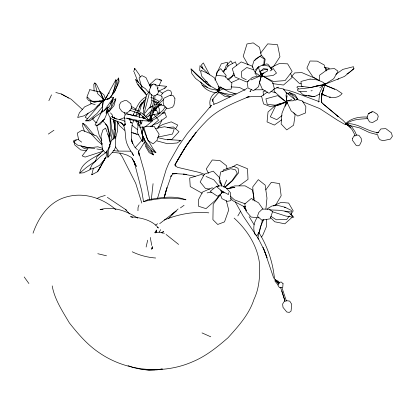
<?xml version="1.0" encoding="UTF-8"?>
<svg xmlns="http://www.w3.org/2000/svg" width="413" height="413" viewBox="0 0 413 413"><rect width="100%" height="100%" fill="white"/><g stroke="black" fill="none" stroke-linecap="round" stroke-linejoin="round"><path stroke-width="0.62" d="M139.604 117.767L139.615 113.477M322.78 103.632L338.17 116.481L322.78 103.632L321.598 102.13L321.624 93.054L321.541 94.319M266.39 219.288L266.359 226.814L262.518 235.823L261.14 236.969M117.452 122.501L117.395 131.38L115.49 138.2M107.907 157.317L108.449 150.642L111.293 140.709L115.769 136.564L115.532 147.348L114.045 150.347L107.907 157.317L107.762 154.555L106.791 150.859M137.952 210.744L138.03 207.605L138.995 204.993M152.469 126.863L152.516 125.046M142.01 130.642L141.927 133.781L145.376 141.38L150.595 147.999L155.928 152.722L151.277 150.957L146.837 145.066L143.28 136.595M159.124 113.162L159.294 108.96L158.04 105.826M319.264 80.509L319.481 75.285L328.072 69.074L334.473 68.584L338.056 71.222L333.704 78.733L325.341 84.035L324.231 83.498M114.401 129.945L114.597 125.469L113.358 119.434M138.432 122.785L137.384 131.05L137.684 133.332L142.454 141.618L142.691 136.145L140.869 128.954L138.432 122.785L138.747 121.613L140.807 123.012M94.128 135.247L85.971 125.361L82.832 123.198L82.662 126.239L84.5 131.36M143.998 118.851L144.106 116.936M144.178 115.655L144.359 112.46L149.697 91.975M217.352 90.096L217.279 91.319L217.259 89.533M107.112 107.907L106.952 110.348L106.151 113.224L110.235 107.669M318.691 102.073L319.724 92.786L322.538 86.771M263.773 65.063L264.248 58.951L259.978 56.302L253.949 60.876L252.255 66.317L254.516 71.439L255.585 72.146M106.151 113.224L106.239 112.088L108.216 107.395M112.997 139.537L113.405 134.586L112.801 129.656M103.173 100.431L102.574 106.642L97.101 113.379L88.723 120.266L85.703 120.849L102.749 100.911M265.879 209.045L266.968 198.142L265.177 185.107L258.301 179.645L252.741 186.924L253.69 199.696L254.955 201.11M109.321 141.091L109.827 136.022L106.75 125.103L102.692 120.725M286.426 101.087L286.952 95.976M151.287 199.907L153.068 183.661M321.526 98.309L322.088 93.436L324.551 86.172M260.711 74.655L260.939 72.796M142.64 117.524L142.805 116.249M143.048 114.339L144.106 106.053L143.998 100.715L141.329 105.47L139.62 111.03M216.577 75.569L217.052 71.908L220.754 68.677L226.164 75.471L225.627 77.195M324.964 83.354L324.814 84.536L325.176 83.416M134.592 69.394L134.741 68.264L139.269 74.717L140.265 77.009M142.134 134.158L143.048 127.266M228.673 192.695L228.415 194.585L221.518 190.796L216.696 186.748L218.487 186.201M286.952 95.563L286.049 101.918L274.34 91.614L273.907 89.032L278.558 87.143M114.38 127.607L114.742 125.067L114.613 120.121M113.905 138.742L115.067 130.596L113.983 122.176L113.281 121.128M264.423 64.345L265.151 59.255L261.429 55.27L255.26 59.281L254.852 60.406M260.887 71.057L263.458 68.604L267.722 69.229L267.474 70.948L264.103 72.92M328.882 69.399L329.073 68.197L324.644 67.52M104.303 100.741L115.862 79.766L114.587 87.571L112.501 94.045L109.404 98.65L107.137 99.579M142.144 120.513L141.545 124.096L140.033 120.126M149.873 119.367C150.533 111.443 154.601 103.751 153.259 95.759L151.091 94.567L148.948 91.211L151.55 85.181L153.806 83.854L155.758 84.964M116.481 80.803L118.655 78.021L117.328 85.14L114.437 92.063L110.302 97.561M155.892 85.945L156.119 84.711L154.854 84.753M149.873 85.832L150.218 83.978M321.51 96.466L322.088 93.436M149.94 85.95L150.291 84.144L155.804 79.089L157.771 79.033L161.566 80.267L158.933 85.919M285.941 105.041L286.565 101.934L277.897 104.344M143.554 108.717L146.465 95.119L149.222 91.717M286.565 92.78L286.013 95.377L286.674 100.953L292.858 100.793L294.939 99.641L292.048 95.186L286.565 92.78L294.939 99.641M114.478 138.056L115.532 133.125L115.537 123.472L115.082 120.544M321.459 97.489L323.358 88.707M139.785 126.006L140.807 121.355M260.252 227.47L257.888 238.089L258.373 239.256M109.063 147.369L109.765 144.225M152.34 248.652L152.624 247.402M155.98 232.436L156.537 229.943M109.171 139.517L110.436 133.92L110.147 118.355L109.786 116.554M102.233 163.434L105.682 157.358L100.168 167.766L97.535 171.725L91.748 174.776L93.426 168.029M146.114 247.041L147.673 240.19M323.756 87.871L322.352 93.844C328.134 97.866 337.101 99.745 342.134 93.544L336.543 89.786L324.458 84.882M152.309 246.773L151.721 249.266L152.33 246.757M155.691 232.436L156.135 230.562M143.703 101.939L143.998 100.715M155.67 232.968L156.279 230.464M164.173 197.873L166.945 187.745M219.566 88.015L218.828 91.056L220.883 87.138M215.018 80.168L216.247 75.28L224.817 76.198L231.92 83.168L231.146 89.167L225.333 89.404L220.759 87.535M261.408 75.398L258.538 86.745L253.592 90.653L248.032 88.015L247.242 81.857L252.431 77.339L259.612 75.785M262.482 219.897L259.627 231.079L256.979 235.709L254.909 234.321C252.885 228.766 253.639 222.659 257.025 217.811M111.267 106.203L112.759 100.374L112.295 100.245M164.116 197.734L165.541 192.236L171.452 175.251M150.513 119.76L154.741 102.992L154.916 95.47L154.725 95.806L157.121 94.536L158.499 92.187L157.038 86.312M89.595 169.95L83.426 172.81L79.699 173.119C81.593 162.516 92.801 158.711 100.757 153.342M115.439 137.813L115.769 136.564M164.276 197.651L166.95 187.801M221.249 193.743L221.735 191.988M112.135 100.488L115.857 98.836L113.931 105.785L108.567 111.918L108.098 110.276M285.326 106.378L286.529 102.13L275.652 105.816L270.314 116.807L276.746 119.682L281.971 115.614M150.409 119.631L149.614 120.085L150.58 116.693M155.763 110.503L157.017 106.972M157.549 198.24L166.191 169.475L168.762 163.264L178.7 145.774L187.497 133.218L211.425 105.341L209.819 107.628L210.491 106.105M133.714 71.748L134.741 68.264M95.424 161.529L96.879 156.801L103.333 150.637M222.803 171.627L223.371 169.867L233.866 166.408L238.074 168.282L238.683 172.686L232.416 180.827L224.775 187.481M149.697 108.036L151.87 101.474L151.571 94.247M325.052 84.83L325.48 83.632M260.624 74.727L261.279 72.915M223.867 71.81L226.257 65.476L230.815 60.897L232.756 63.772M112.501 94.045L116.698 83.219L115.862 79.766M150.652 119.058L154.529 109.832L160.383 102.403L163.636 99.456M133.858 120.266L132.33 123.797L131.324 131.251L131.773 141.225L131.52 139.573M135.892 115.547L137.121 112.697M137.612 111.556L140.559 104.711L142.304 102.398L139.449 107.055L140.559 104.711L146.13 98.573M223.655 187.094L226.665 180.125M102.207 110.994L95.042 124.984L97.303 125.361L100.065 124.37L104.494 119.047L107.989 111.045M134.824 111.562L132.816 115.49M135.319 110.436C137.488 105.01 140.802 99.538 146.14 96.787M48.868 100.715L51.506 94.851M113.498 97.587L109.595 106.28L102.063 112.264L103.183 100.664L111.298 97.184L113.498 97.587L103.9 111.045M114.437 92.063L119.063 81.831L118.655 78.021M33.035 233.2C38.858 216.433 50.159 200.372 68.501 196.423C85.176 192.37 103.317 198.508 115.903 209.711M260.391 226.845L263.793 219.38M157.616 88.743L158.143 87.613M171.447 175.102L170.812 176.475L173.078 173.94L176.847 173.599M368.427 113.642L366.976 117.56L369.542 121.902L372.609 122.522L377.358 119.724L378.241 116.218L377.291 114.282L373.806 111.949L372.252 111.737L368.427 113.642L372.252 111.737M152.805 110.989L155.969 105.449L162.33 98.155L161.746 96.802M250.361 91.015L249.984 91.769L251.362 89.631M89.858 169.232L92.285 164.369L100.648 156.321L106.766 151.922L105.955 157.885L99.466 165.365L93.421 168.504L89.858 169.232L90.901 168.612M105.682 157.358L97.535 171.725L99.105 168.963M149.614 120.085L149.991 119.347M148.726 116.213L150.781 112.351M157.725 128.376L161.736 120.849L161.168 119.693M106.224 152.908L109.047 147.617M223.288 71.908L224.507 69.632L226.52 69.095M109.316 145.366L110.157 143.796L112.171 133.42L110.379 117.493M159.16 232.338L160.626 229.628M125.258 114.747L124.602 115.945L125.087 125.072L125.118 123.683L124.106 126.001L125.211 124.236M115.857 98.836L109.894 110.204L108.567 111.918M153.084 112.393L154.529 109.832M99.729 167.859L100.354 166.754M102.507 109.827L100.643 113.09L93.137 118.108M233.887 73.39L231.724 77.174L228.864 79.58M175.613 128.82L177.755 125.087L171.235 121.845L162.743 124.509L157.895 127.38M153.476 111.753L156.073 107.308M275.59 205.22L281.16 195.767L279.601 183.609L271.341 182.309L265.802 189.851M237.831 215.911L240.634 211.167M162.366 233.123L163.331 231.517M259.127 67.629L258.455 66.834L255.028 72.43L261.465 76.797L262.374 76.828L260.458 74.407L260.128 71.413M144.328 142.413L138.572 151.674L139.191 155.195M170.502 95.702L171.751 93.72L170.775 91.01L168.014 89.967L162.996 92.657L161.369 95.052M133.032 115.836L133.704 114.783L132.945 115.821M225.508 69.709L227.899 65.997L235.441 61.867L236.732 65.77M273.318 66.885L279.952 56.746L277.541 44.697L267.738 43.876L260.489 53.282M104.03 100.829L107.932 94.902M108.64 93.823L109.352 92.749M165.453 106.626L162.954 110.281L157.43 115.186L150.817 119.832M166.79 107.772C163.259 114.04 157.069 118.154 150.673 121.092L150.125 120.756M218.653 92.429L213.345 98.542L212.68 101.515L212.168 98.991L214.104 104.246M110.338 103.725L112.759 100.374M88.175 113.152L85.197 117.23L87.824 118.913M129.899 119.982L130.658 118.944M220.63 194.327L213.18 204.306L212.917 219.67L217.718 224.471L224.527 221.874L228.719 209.954L226.324 200.759M267.268 209.345L268.027 208.338L272.053 205.937L277.81 205.442L285.729 207.388M195.731 132.971L187.528 143.75L174.792 165.133L184.544 148.339L196.175 132.274M289.368 215.989L286.674 219.525L276.338 219.783L270.892 216.329M290.525 214.476L293.22 210.945L288.641 203.062L281.103 202.38L273.375 205.839M102.636 98.769L104.128 99.869L96.358 84.206L94.82 82.941L93.813 84.242L94.112 91.268M145.113 112.95L148.742 108.273L152.929 105.816M288.129 93.916L289.239 92.497L295.15 94.814L297.84 99.357L294.908 100.333M217.501 90.592L220.212 87.205M220.083 194.544L215.385 200.367L206.004 208.653L198.483 206.226L198.612 199.453L202.484 192.102L211.962 187.838L213.211 188.152M221.26 193.088L222.044 192.112M222.339 192.03L220.356 194.42L221.962 198.648L227.305 201.353L230.97 200.62L230.387 192.618L227.367 189.262M263.855 72.729L261.894 75.052L262.307 76.276L267.005 76.24L273.282 75.393L276.504 73.096L272.606 67.701L270.737 68.135M217.496 90.55L220.785 86.792M143.296 138.753L135.237 147.642M108.485 148.19L110.183 146.29M145.417 116.693L151.932 109.987M255.265 70.107L258.455 66.834M103.441 100.023L93.859 109.796L83.953 115.847L77.67 117.483L79.363 112.852L84.613 106.864L91.939 103.467M168.53 218.534L178.111 208.957M325.971 83.323L325.062 84.226L344.457 76.451L353.946 68.682L353.461 66.694L342.795 69.399L335.805 74.417M224.786 187.218L232.111 180.533L237.232 173.14L235.472 169.862L230.717 168.705L220.65 171.973L219.091 180.605L220.454 184.084M275.099 105.697L268.037 111.98L267.056 121.928L274.371 125.072L281.62 119.847M97.303 125.361L104.494 119.047M91.748 174.776L92.45 174.172M319.399 101.314L319.043 101.613L294.392 92.306L287.536 90.163L283.318 89.724M79.699 173.119L86.529 167.389L95.764 160.858M260.928 75.233L263.396 73.215M353.946 68.682L349.099 72.616L346.93 73.906M154.798 109.161L161.612 104.143L158.582 104.21M161.566 232.875L163.445 231.394M171.555 214.481L176.15 211.002L159.676 223.676M239.039 185.881L248.012 179.387L247.521 168.726L236.799 164.395L232.56 167.007M247.227 88.093L245.203 89.549L217.512 102.997L213.273 104.396M180.429 207.894L184.069 205.297M267.516 92.016L261.558 96.208L263.561 103.911L269.885 106.425L278.042 105.475M94.267 117.772L89.771 120.864L85.703 120.849M48.326 134.08L53.943 130.24M227.511 79.394L233.206 75.553L234.481 75.724M155.582 225.09L157.59 223.738M222.886 71.49L224.445 70.463M157.559 137.606L165.69 139.465L181.044 140.399L177.1 142.991L167.533 143.739L157.126 140.947M218.492 91.412L221.6 89.461L223.412 88.857M319.755 87.799L324.685 84.732L308.666 87.85L297.618 89.131L297.649 90.586L299.275 91.665L306.761 91.686M95.997 122.78L97.091 122.103M135.536 115.898L137.508 114.685L140.012 115.124M76.379 140.172L73.473 141.933L77.706 145.18L91.118 148.2L94.861 148.422M337.715 79.384L338.799 78.744M270.102 70.943L272.136 69.74L268.311 64.593L266.937 63.876L262.183 65.135L258.244 67.236L260.908 74.066L263.861 73.215M154.498 104.892L155.546 104.277L157.368 104.236M252.699 200.119L254.274 199.211L252.462 189.98L245.064 185.845L234.734 185.902L229.886 187.481M263.029 73.664L260.877 74.908L261.878 75.693M263.375 73.251L260.66 74.81L260.438 73.612M153.238 108.65L154.911 107.747M156.589 106.848L161.612 104.143M145.861 117.535L150.378 115.139M220.568 194.6L217.455 196.237L210.124 191.327L216.711 186.186L220.501 185.804M106.879 99.342L108.02 98.748M96.993 106.456L98.692 105.604M303.782 95.176L314.438 96.678L319.61 94.066M97.024 198.483L99.848 197.073L105.274 195.385M158.876 91.046L165.215 87.969M270.376 67.717L279.364 63.54L287.624 63.834L292.13 71.449L285.094 80.602L273.396 81.469L263.762 76.648M93.627 102.682L97.855 101.397M87.778 97.329L86.622 97.855L88.774 100.658L96.673 101.712L103.224 101.082M231.337 82.559L238.884 79.141M278.61 105.217L282.012 103.694M265.466 90.674L263.112 91.727L263.458 95.46M248.724 80.902L246.375 81.908L235.059 77.004L232.214 68.754L241.192 61.919L251.662 65.889L252.999 67.278M251.068 79.895L259.865 76.116M217.935 91.696C211.585 93.467 208.395 100.452 210.444 106.575M164.286 220.041C178.266 214.166 193.671 211.296 208.808 212.85M151.499 115.361L153.817 114.416L158.628 120.121L151.494 126.233L144.793 126.714M119.522 119.533L124.034 117.782L125.134 118.443M322.336 85.899L324.639 85.011L316.007 85.909M98.108 105.563L99.848 104.964M102.439 151.411L85.119 157.079L82.187 155.877L88.274 148.004L97.804 146.78L102.512 148.313M245.379 206.293L244.15 206.681L232.87 200.744L230.841 198.385M164.338 88.057L165.53 87.685L166.713 86.327L156.635 85.331M291.692 99.662L286.457 101.19L291.217 110.989L297.799 116.089L305.563 112.935L305.852 106.621L302.404 100.953L296.405 99.306M78.429 139.176L73.721 140.497L74.789 144.984L80.68 149.898L86.797 150.884M235.059 93.586L230.769 94.696L218.57 92.109M125.97 114.045L126.822 113.843L145.231 118.572M153.455 124.396L157.116 123.657L166.465 116.967L164.988 112.832L162.614 112.935M155.19 128.619L164.534 126.739L174.219 128.913L172.495 134.06L161.38 136.373L158.2 136.388M226.278 188.86L234.945 187.197M311.01 90.881L312.223 90.653M226.794 188.777L234.723 187.357M323.616 84.107L324.855 83.896M157.42 369.681L161.782 368.985M162.66 368.969L156.966 369.878L149.01 370.12L140.993 369.361M323.209 84.195L324.427 84.004M207.104 192.876L211.482 192.195M153.579 114.509L159.919 113.58M161.819 113.296L164.988 112.832M367.869 118.562C360.632 119.14 353.28 119.063 346.915 123.296L346.079 123.151C351.933 117.865 359.795 116.683 367.431 117.055M154.41 232.762L159.588 232.127L164.364 233.293M179.196 140.606L181.044 140.399M345.578 123.699C357.539 122.506 366.894 131.525 378.385 132.692L376.63 132.924L378.024 132.681L380.905 128.939L385.809 128.634L391.421 132.847L392.35 136.29L390.43 139.088L383.088 140.709L380.043 139.749L378.354 137.689L377.699 134.767L369.465 132.573L359.816 127.973L346.755 124.736L345.48 123.998M326.26 95.258L324.417 95.429L321.67 93.906M329.166 97.22L330.431 97.112M167.265 127.519L173.512 126.998L178.974 131.695L171.87 139.449L167.404 139.811M267.722 69.229L264.785 69.451L259.968 71.253L260.588 74.397M201.265 67.386L202.37 67.319M150.528 106.988L151.607 106.931M103.059 209.432L100.018 209.572C113.25 206.113 126.703 210.883 137.756 218.157M157.859 113.131L160.234 113.033M149.774 84.902L152.949 84.81M154.989 369.836L148.959 370.017L142.888 369.439M154.09 110.508L156.62 110.436L158.04 113.327M261.326 96.291L252.364 96.461L246.582 97.36L249.189 96.513C233.428 103.183 216.649 109.6 204.951 122.594C192.892 134.834 183.532 149.17 175.288 164.173L175.36 166.454M139.532 127.173L144.953 127.075L152.542 120.963L151.024 116.889M254.842 89.802L263.076 89.76M127.421 118.185L126.445 118.18L137.761 120.348L151.039 121.216M284.283 207.512L285.528 207.522L291.268 210.372L291.408 212.086L279.224 210.284L269.612 209.897M130.973 151.184L117.442 151.081L113.121 150.575M158.06 91.03L159.304 91.046L162.913 93.596M150.306 126.177L154.034 126.244L159.129 134.204L156.93 140.441L153.099 143.853L148.298 140.73M176.836 173.522L172.366 173.398L186.867 174.389L183.372 174.141L195.235 176.299M303.023 86.431L298.062 86.281L296.844 87.236L298.465 88.759M231.094 86.89L239.354 87.355L244.935 90.282M216.861 92.688C210.284 92.538 202.814 88.527 200.728 81.939M218.136 92.76L219.411 92.832L218.023 90.442L210.454 88.924L202.102 85.212M87.489 148.943L84.36 148.665L80.912 145.934L84.722 147.069L88.971 147.73M155.66 258.017C147.56 257.413 139.506 255.332 132.206 251.78M99.414 100.824L103.813 101.252M258.884 217.837L251.135 217.052L246.22 211.379L244.744 204.001L251.326 198.467L258.621 202.881L262.947 209.102M112.403 152.33L121.412 153.3L127.189 155.143L131.597 157.554L136.393 166.429L133.394 160.316M272.497 83.612L283.494 85.037L292.115 77.443L290.576 73.421M101.939 101.004L103.188 101.17M262.183 65.135L268.749 66.049L272.136 69.74M116.409 119.032L112.672 117.287C116.332 119.863 121.154 118.918 124.963 121.329M230.062 97.003L224.672 96.239L217.811 91.552L230.681 96.719M209.752 189.108L205.442 188.467L200.155 181.973L204.461 174.121L213.216 171.142L219.535 177.693L219.845 178.917M203.867 81.444L207.46 82.037M304.335 95.005L303.075 94.794L299.977 91.701M305.599 95.212L306.859 95.424M308.124 95.63L314.438 96.678M96.854 148.959L103.121 150.033M128.092 118.789L138.143 121.814M276.695 87.664L283.669 89.012L286.787 93.761M159.263 79.797L161.566 80.267M284.893 211.497L288.568 212.303L293.855 217.264L285.889 216.071L272.363 211.719M141.065 369.268L133.409 367.58L128.076 365.65M301.268 83.87L299.394 83.421L291.836 76.266L294.645 72.92L301.841 72.595L314.783 78.171L319.259 80.716M97.793 253.711L106.487 255.802M236.205 93.983L229.008 91.862L220.568 87.432L221.802 87.778M147.054 119.037L152.036 120.875M126.822 113.843L134.886 115.934M270.851 91.449L275.791 92.739M55.827 92.502L61.382 93.999L71.175 99.228L82.43 109.502M156.739 94.432L160.755 95.527L162.149 96.838M159.877 104.706L164.007 105.867M95.181 104.675L90.488 103.255L90.06 100.72M132.965 217.496L130.513 216.706C140.678 217.78 151.581 219.577 158.447 227.997L157.281 227.501M131.22 132.434L136.6 134.179M253.85 69.849L246.762 67.526L241.59 71.464L241.75 77.546L246.287 79.797M150.74 97.406L153.708 98.397M324.804 67.675L325.893 68.042L326.951 70.287M151.839 100.545L153.621 101.17M154.808 101.588L158.375 102.837M245.276 203.857L234.46 199.877L230.242 196.041M221.471 185.623L225.446 187.104L226.494 188.602M204.549 174.363L199.871 172.567L177.291 167.26L175.097 164.999M218.162 86.477L220.537 87.391M135.593 120.704L138.469 121.814M132.81 132.692L138.561 134.912M130.56 122.578L131.623 122.991L130.606 122.537L131.086 122.929L129.491 118.794M302.383 101.639L319.781 108.588L337.178 119.992L344.328 124.148L346.393 124.55L345.939 123.451L343.079 120.415L337.462 115.888M129.594 110.199L140.492 113.936M324.737 85.104L334.767 89.322M136.073 112.037L139.351 113.41L147.627 120.694L149.088 121.293C145.732 113.905 138.071 110.705 130.911 108.397M275.734 280.086L276.565 280.67L275.177 279.699L278.186 281.124L279.42 282.518M203.671 175.473L201.312 174.467L189.686 178.044L190.238 186.593L202.179 193.258M206.035 176.48L213.707 179.748L219.05 186.062M136.873 112.429L140.399 113.967M202.024 332.909L210.775 336.801M156.279 101.753L158.432 102.785M150.957 149.883L153.605 154.901L149.207 152.702L145.185 145.789M146.749 94.778L145.717 94.247L143.048 91.113L137.942 84.195M208.808 85.548L209.933 86.131M217.238 89.946L218.363 90.53L207.228 84.237L196.5 74.794L191.028 68.925L191.839 73.555L195.602 78.475L207.579 87.479M154.725 98.939L158.293 100.844L158.799 102.496M319.714 80.845L313.013 76.978L306.905 68.073L310.044 61.016L317.23 61.134L324.097 64.887L326.131 70.943M61.382 93.999L66.281 96.833M67.371 97.463L68.46 98.098M131.375 106.389L136.259 109.28M137.885 110.245L138.974 110.885M278.212 282.28L275.6 280.582L279.472 283.184L274.986 279.988M115.557 118.825L111.66 116.481L112.739 117.147M111.211 118.577C114.928 121.37 120.508 121.148 123.425 125.072L120.581 122.413C125.795 125.805 124.974 132.785 125.722 138.154C126.187 144.731 130.358 150.064 133.513 155.593L132.268 152.629M289.239 92.497L294.154 95.661L297.84 99.357M107.339 197.337L126.641 210.222M145.706 93.147C141.638 89.384 136.863 85.207 135.691 79.59L138.345 82.172M81.671 142.139L78.687 139.899L77.252 133.136L82.017 130.209L96.632 135.991L102.264 143.683M131.943 125.294L137.534 129.625M350.802 127.751L345.97 123.921L346.466 123.342L351.861 126.874L355.211 132.026L356.538 135.35M166.088 234.465L178.617 244.434M217.873 89.951L218.844 90.731L218.611 86.224L214.326 77.721L207.367 73.163L201.136 70.36L200.868 72.497L201.725 76.224L210.532 86.224M99.626 91.309L103.993 94.897L105.501 99.037M102.114 144.648L97.7 140.983L88.841 131.427L82.832 123.198M208.333 85.119L191.028 68.925M124.643 130.302L119.481 125.562L117.013 121.174M154.632 101.758L156.925 103.875M350.844 127.72L347.746 124.814L352.015 129.532L354.24 133.673L354.979 136.135M153.605 154.901L149.367 150.91L144.875 143.703L142.304 136.109M104.128 99.869L97.607 93.653L94.82 82.941M137.415 149.728L134.679 147.08L132.17 142.067L131.525 139.109L132.449 143.378M270.324 217.388L274.743 221.781L284.82 223.815L292.523 216.918L291.196 213.371M148.948 92.894L145.428 88.697L141.571 86.203L141.7 88.645L142.604 89.554M135.691 79.59L140.214 84.154L142.268 87.117M92.156 118.552L96.012 122.713M234.135 218.09C247.372 230.144 257.531 245.957 259.586 264.031C260.045 275.946 259.23 288.444 253.99 299.337C249.147 314.401 238.368 326.26 227.976 337.777C217.253 347.101 206.046 356.151 192.819 361.669C162.996 374.88 126.264 371.39 99.414 352.883C87.479 344.943 78.14 333.993 69.322 322.847C62.477 311.17 54.578 299.446 52.198 285.894M105.315 123.983L107.839 126.61L109.941 135.872M222.447 191.152L224.151 192.948L221.311 191.859L220.774 190.026M125.495 209.51L129.661 213.949M105.516 152.98L102.522 149.759L100.973 136.13L102.837 130.054L105.62 128.082L107.05 132.134M278.553 283.891L275.182 280.184L274.986 281.15L278.13 285.001M254.945 73.194L256.819 75.414M200.506 71.325L199.691 70.36L200 65.595L206.371 71.919L207.486 73.499M110.539 112.873L112.491 115.212L112.986 117.622M280.102 287.407L280.886 288.367L284.98 301.041L284.258 301.454L282.621 304.014L282.998 307.37L286.782 312.011L289.343 312.404L291.057 311.077L291.738 304.283L289.74 301.129L286.168 300.623L286.426 301.098L281.924 287.598M141.7 88.645L146.579 94.866M28.92 283.55L24.202 276.963M155.928 152.722L152.841 148.406L147.167 138.608L142.604 126.801M115.464 146.909L118.34 151.117M119.78 153.223L122.3 156.904L135.707 183.284L141.809 203.082M117.049 121.148L118.768 123.766M243.825 206.423L246.504 210.62M287.696 103.162L286.684 101.557L281.965 113.26L281.139 123.983L286.741 129.914L293.612 125.191L295.125 114.928L293.772 112.785M249.127 216.577L254.078 224.703M258.703 232.287C267.645 246.401 273.014 262.761 274.552 279.358L273.318 276.978L264.392 250.536L263.024 247.542L267.118 257.862M248.182 64.934L243.211 56.287L247 43.959L253.226 42.88L259.472 47.294L261.326 55.404M101.877 140.379L99.378 135.96L96.611 125.175M235.276 201.905L243.087 215.901L258.399 238.678L264.392 250.536L266.906 257.299M209.649 74.825L203.351 62.931L201.487 64.805L202.922 68.992M208.477 173.3L206.278 168.876L212.246 159.996L219.907 160.549L226.644 165.85L227 169.01M150.626 87.334L145.939 77.551L141.907 75.62L139.067 77.954L141.623 86.565M154.591 108.547L155.412 110.271M107.566 112.274L109.373 116.404M132.537 158.644L135.412 165.298L134.235 161.72M124.313 112.594L125.273 114.933M136.171 120.539L138.252 125.728M134.22 72.223L138.35 82.786M107.664 133.869L108.48 136.187M143.569 201.75L141.628 190.3L134.168 161.772M281.831 290.989L285.197 301.691M143.827 127.245L147.766 140.384M149.625 199.402L144.457 172.164L138.334 150.724L139.166 155.118M220.16 180.14L221.719 186.258M142.852 127.199L143.621 130.209M107.705 132.919L110.157 142.815M220.712 182.283L221.549 185.922M132.17 142.067L132.496 143.579M228.1 66.472L227.233 62.239L221.306 63.803L216.412 73.963L216.541 75.878M107.256 107.38L107.623 109.213M150.286 237.46L151.741 245.415M114.809 118.789L114.535 117.029L114.566 118.268M142.289 140.379L142.454 141.618M143.135 116.466L143.223 118.386M321.784 102.858L321.567 97.757L321.598 102.13M174.89 98.325L174.818 100.767L173.832 105.48L172.267 107.401L167.735 108.727C163.553 107.199 161.963 101.996 164.007 98.18L170.161 95.238L173.248 95.702L174.89 98.325M283.029 283.607L282.766 287.252L281.212 287.624L279.364 287.479L278.016 285.502L278.553 282.89L281.052 281.929L283.029 283.607M352.578 138.283L352.403 140.188L356.223 145.479L358.004 145.83L359.651 145.071L361.458 141.396L361.189 138.309L358.912 135.278L356.316 134.989L354.034 135.96L352.578 138.283M261.553 75.083L259.493 82.533L262.405 89.342L269.028 93.292L274.402 88.893L272.683 82.254L261.553 75.083M272.549 211.709L270.174 218.823L261.857 220.165L257.454 216.267L258.786 212.478L262.358 209.081L269.353 209.2L272.549 211.709M89.807 89.673L87.004 96.771L91.851 101.35L103.503 100.984L100.467 92.176L89.807 89.673M131.644 107.736C130.73 110.359 128.474 112.274 125.882 113.152L124.215 112.734L121.809 111.314L119.682 108.33L119.192 105.294L120.859 102.248L124.581 100.576L126.863 100.7L130.818 103.844L131.644 107.736M147.869 199.794L143.791 201.554C157.513 198.255 172.082 196.862 186.005 199.82C173.878 195.086 160.306 197.688 147.869 199.794M286.245 102.135L275.11 105.16L267.294 104.375L265.905 98.805L277.701 95.62L286.245 102.135M310.096 79.074L300.974 81.433L301.371 86.353L310.788 87.515L325.165 83.984L322.868 82.177L317.711 79.957L310.096 79.074M245.88 210.052L243.52 206.221L245.88 210.052"/></g></svg>
